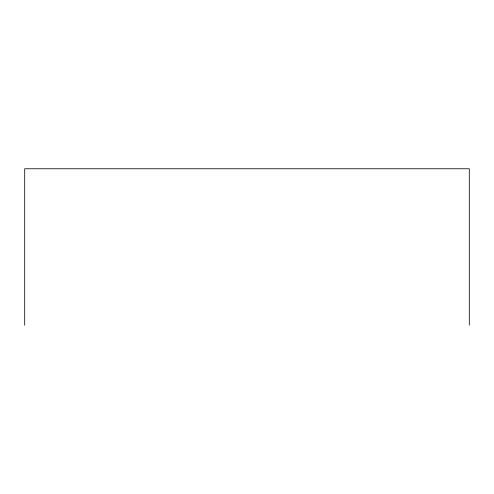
<?xml version="1.0" encoding="UTF-8"?>
<svg xmlns="http://www.w3.org/2000/svg" width="494" height="494" viewBox="0 0 494 494"><rect width="100%" height="100%" fill="white"/><g stroke="black" fill="none" stroke-linecap="round" stroke-linejoin="round"><path stroke-width="0.74" d="M469.3 325.243L469.3 168.757L24.7 168.757L24.7 325.243"/></g></svg>
